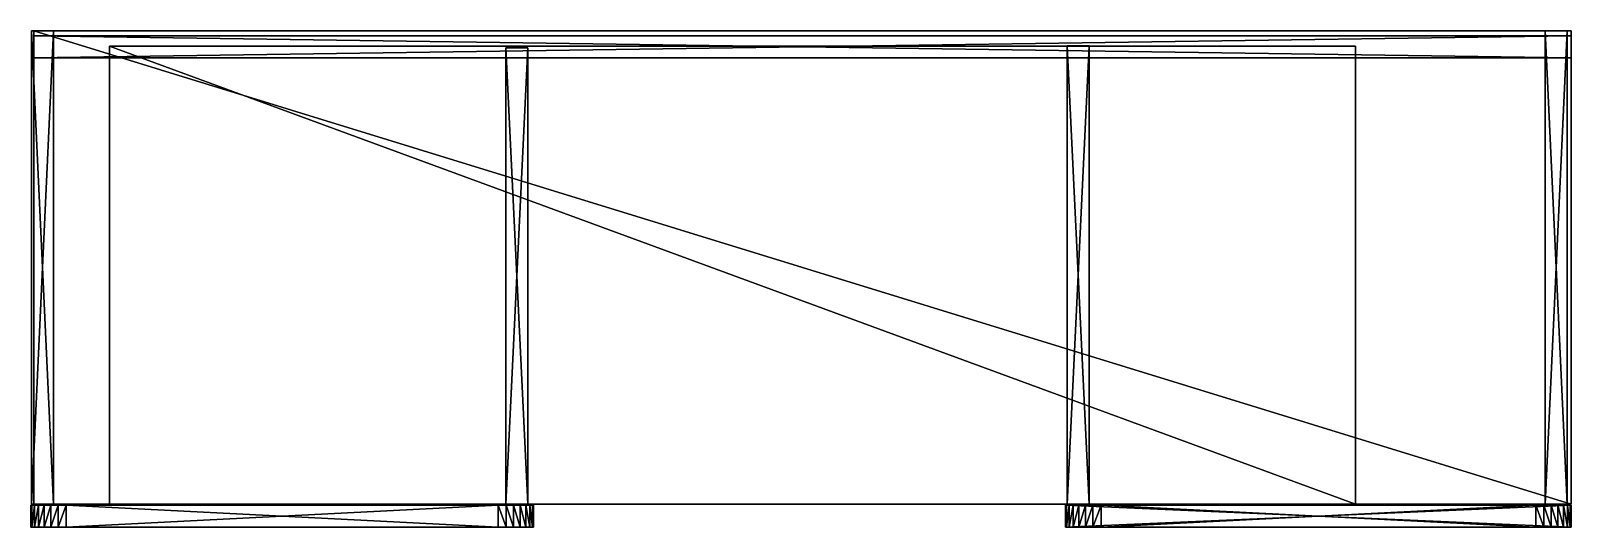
# Model space of a CAD drawing. Header units: centimetres. Extents: x -699 to 699, y -225 to 225.
import ezdxf

# ---------------------------------------------------------------- set-up
doc = ezdxf.new("R2010")
doc.units = ezdxf.units.CM
for name, color, linetype, true_color in [('back', 7, 'Continuous', 0x1c1cb1), ('beige', 7, 'Continuous', 0x1c1cb1), ('grey', 7, 'Continuous', 0x1c1cb1)]:
    doc.layers.add(name, color=color, linetype=linetype, true_color=true_color)

msp = doc.modelspace()

# ---------------------------------------------------------------- meshes
at = {"layer": 'back', "color": 116, "true_color": 0x06873a}
mesh = msp.add_polyface(dxfattribs=at)
corners = [(699.2, 200.8, 139.2), (-696.7, 200.8, 139.2), (699.2, 200.8, -181.1), (-696.7, 200.8, -181.1)]
mesh.append_faces([[corners[k] for k in face] for face in [(0, 1, 3), (3, 2, 0)]], dxfattribs={"vtx2": -1, "color": 116})
at = {"layer": 'beige', "color": 116, "true_color": 0x06873a}
mesh = msp.add_polyface(dxfattribs=at)
corners = [(-692.2, -225.2, 174), (-687.2, -225.2, 179), (-687.2, -205.2, 179), (-692.2, -205.2, 174), (-696, -225.2, 168), (-696, -205.2, 168), (-698.5, -225.2, 161.2), (-698.5, -205.2, 161.2), (-699.3, -225.2, 153.8), (-699.3, -205.2, 153.8), (-699.3, -205.2, -148.5), (-699.3, -225.2, -148.5), (-687.2, -205.2, -173.6), (-692.2, -205.2, -168.7), (-696, -205.2, -162.7), (-698.5, -205.2, -155.9), (-681.2, -205.2, 182.8), (-698.5, -225.2, -155.9), (-696, -225.2, -162.7), (-692.2, -225.2, -168.7), (-687.2, -225.2, -173.6), (-681.2, -225.2, 182.8)]
mesh.append_faces([[corners[k] for k in face] for face in [(12, 14, 10), (16, 10, 7), (3, 16, 7), (11, 18, 20), (11, 21, 0), (6, 11, 0)]], dxfattribs={"vtx0": -1, "vtx1": -1, "vtx2": -1, "color": 116})
mesh.append_faces([[corners[k] for k in face] for face in [(5, 3, 7), (4, 6, 0)]], dxfattribs={"vtx1": -1, "color": 116})
mesh.append_faces([[corners[k] for k in face] for face in [(0, 1, 2), (2, 3, 0), (4, 0, 3), (3, 5, 4), (6, 4, 5), (5, 7, 6), (8, 6, 7), (7, 9, 8), (10, 11, 8), (8, 9, 10), (12, 13, 14), (14, 15, 10), (10, 9, 7), (6, 8, 11), (11, 17, 18), (18, 19, 20), (19, 13, 12), (12, 20, 19), (18, 14, 13), (13, 19, 18), (17, 15, 14), (14, 18, 17), (11, 10, 15), (15, 17, 11)]], dxfattribs={"vtx2": -1, "color": 116})
mesh = msp.add_polyface(dxfattribs=at)
corners = [(-674.5, -225.2, 185.2), (-667.1, -225.2, 186.1), (-667.1, -205.2, 186.1), (-674.5, -205.2, 185.2), (-681.2, -225.2, 182.8), (-681.2, -205.2, 182.8), (-687.2, -225.2, 179), (-687.2, -205.2, 179), (-692.2, -205.2, 174), (-275.1, -205.2, 186.1), (-275.1, -205.2, -180.7), (-667.1, -205.2, -180.7), (-674.5, -205.2, -179.9), (-681.2, -205.2, -177.5), (-687.2, -205.2, -173.6), (-699.3, -205.2, -148.5), (-687.2, -225.2, -173.6), (-681.2, -225.2, -177.5), (-674.5, -225.2, -179.9), (-667.1, -225.2, -180.7), (-275.1, -225.2, -180.7), (-699.3, -225.2, -148.5), (-275.1, -225.2, 186.1), (-692.2, -225.2, 174)]
mesh.append_faces([[corners[k] for k in face] for face in [(5, 2, 10), (10, 12, 14), (10, 14, 15), (5, 10, 15), (16, 18, 20), (21, 16, 20), (20, 1, 4), (21, 20, 4)]], dxfattribs={"vtx0": -1, "vtx1": -1, "vtx2": -1, "color": 116})
mesh.append_faces([[corners[k] for k in face] for face in [(20, 22, 1)]], dxfattribs={"vtx0": -1, "vtx2": -1, "color": 116})
mesh.append_faces([[corners[k] for k in face] for face in [(2, 9, 10)]], dxfattribs={"vtx1": -1, "vtx2": -1, "color": 116})
mesh.append_faces([[corners[k] for k in face] for face in [(0, 1, 2), (2, 3, 0), (4, 0, 3), (3, 5, 4), (6, 4, 5), (5, 7, 6), (8, 7, 5), (5, 3, 2), (10, 11, 12), (12, 13, 14), (16, 17, 18), (18, 19, 20), (1, 0, 4), (4, 6, 23), (18, 12, 11), (11, 19, 18), (17, 13, 12), (12, 18, 17), (16, 14, 13), (13, 17, 16), (2, 1, 22), (10, 20, 19), (19, 11, 10)]], dxfattribs={"vtx2": -1, "color": 116})
mesh = msp.add_polyface(dxfattribs=at)
corners = [(-267.7, -225.2, 185.2), (-267.7, -205.2, 185.2), (-275.1, -205.2, 186.1), (-275.1, -225.2, 186.1), (-260.9, -225.2, 182.8), (-260.9, -205.2, 182.8), (-254.9, -225.2, 179), (-254.9, -205.2, 179), (-249.9, -225.2, 174), (-249.9, -205.2, 174), (-267.7, -225.2, -179.9), (-275.1, -225.2, -180.7), (-275.1, -205.2, -180.7), (-267.7, -205.2, -179.9), (-260.9, -225.2, -177.5), (-260.9, -205.2, -177.5), (-254.9, -225.2, -173.6), (-254.9, -205.2, -173.6), (-249.9, -225.2, -168.7), (-249.9, -205.2, -168.7), (-243.7, -205.2, 161.2), (-242.8, -205.2, -148.5), (-242.8, -225.2, -148.5), (-667.1, -205.2, 186.1)]
mesh.append_faces([[corners[k] for k in face] for face in [(5, 9, 20), (21, 17, 12), (5, 21, 12), (2, 5, 12), (11, 16, 22), (11, 22, 4), (11, 4, 3)]], dxfattribs={"vtx0": -1, "vtx1": -1, "vtx2": -1, "color": 116})
mesh.append_faces([[corners[k] for k in face] for face in [(17, 13, 12)]], dxfattribs={"vtx0": -1, "vtx2": -1, "color": 116})
mesh.append_faces([[corners[k] for k in face] for face in [(11, 10, 16)]], dxfattribs={"vtx1": -1, "vtx2": -1, "color": 116})
mesh.append_faces([[corners[k] for k in face] for face in [(0, 1, 2), (2, 3, 0), (4, 5, 1), (1, 0, 4), (6, 7, 5), (5, 4, 6), (8, 9, 7), (7, 6, 8), (10, 11, 12), (12, 13, 10), (14, 10, 13), (13, 15, 14), (16, 14, 15), (15, 17, 16), (18, 16, 17), (17, 19, 18), (2, 1, 5), (5, 7, 9), (17, 15, 13), (10, 14, 16), (8, 6, 4), (4, 0, 3), (3, 2, 23)]], dxfattribs={"vtx2": -1, "color": 116})
mesh = msp.add_polyface(dxfattribs=at)
corners = [(240.1, -225.2, 153.8), (240.1, -205.2, 153.8), (240.1, -205.2, 1.5), (240.1, -225.2, 1.5), (240.1, -225.2, -148.5), (240.1, -205.2, -148.5), (241, -205.2, -155.9), (240.1, -225.2, -2.7), (240.1, -205.2, -2.7), (241, -225.2, -155.9), (-246.1, -225.2, 168), (-246.1, -205.2, 168), (-249.9, -205.2, 174), (-249.9, -225.2, 174), (-243.7, -225.2, 161.2), (-243.7, -205.2, 161.2), (-242.8, -225.2, 153.8), (-242.8, -205.2, 153.8), (-242.8, -205.2, -148.5), (-242.8, -225.2, -148.5), (-246.1, -225.2, -162.7), (-249.9, -225.2, -168.7), (-249.9, -205.2, -168.7), (-246.1, -205.2, -162.7), (-243.7, -225.2, -155.9), (-243.7, -205.2, -155.9), (-260.9, -205.2, 182.8), (-254.9, -205.2, -173.6), (-254.9, -225.2, -173.6), (-260.9, -225.2, 182.8)]
mesh.append_faces([[corners[k] for k in face] for face in [(26, 15, 18), (18, 23, 27), (28, 20, 19), (19, 14, 13), (19, 13, 29)]], dxfattribs={"vtx0": -1, "vtx1": -1, "vtx2": -1, "color": 116})
mesh.append_faces([[corners[k] for k in face] for face in [(0, 1, 2), (2, 3, 0), (4, 5, 6), (4, 7, 8), (8, 5, 4), (7, 4, 9), (10, 11, 12), (12, 13, 10), (14, 15, 11), (11, 10, 14), (16, 17, 15), (15, 14, 16), (18, 17, 16), (16, 19, 18), (20, 21, 22), (22, 23, 20), (24, 20, 23), (23, 25, 24), (19, 24, 25), (25, 18, 19), (12, 11, 15), (15, 17, 18), (18, 25, 23), (23, 22, 27), (28, 21, 20), (20, 24, 19), (19, 16, 14), (14, 10, 13)]], dxfattribs={"vtx2": -1, "color": 116})
mesh = msp.add_polyface(dxfattribs=at)
corners = [(247.2, -225.2, 174), (252.2, -225.2, 179), (252.2, -205.2, 179), (247.2, -205.2, 174), (243.4, -225.2, 168), (243.4, -205.2, 168), (241, -225.2, 161.2), (241, -205.2, 161.2), (240.1, -225.2, 153.8), (240.1, -205.2, 153.8), (258.2, -205.2, 182.8), (240.1, -205.2, 1.5), (240.1, -225.2, 1.5), (258.2, -225.2, 182.8), (252.2, -225.2, -173.6), (252.2, -205.2, -173.6), (258.2, -205.2, -177.5), (247.2, -225.2, -168.7), (247.2, -205.2, -168.7), (243.4, -225.2, -162.7), (243.4, -205.2, -162.7), (241, -225.2, -155.9), (241, -205.2, -155.9), (240.1, -225.2, -148.5), (265, -205.2, -179.9), (240.1, -205.2, -148.5), (258.2, -225.2, -177.5)]
mesh.append_faces([[corners[k] for k in face] for face in [(3, 10, 11), (3, 11, 7), (6, 12, 13), (6, 13, 0), (24, 15, 20), (21, 17, 26)]], dxfattribs={"vtx0": -1, "vtx1": -1, "vtx2": -1, "color": 116})
mesh.append_faces([[corners[k] for k in face] for face in [(5, 3, 7), (4, 6, 0)]], dxfattribs={"vtx1": -1, "color": 116})
mesh.append_faces([[corners[k] for k in face] for face in [(0, 1, 2), (2, 3, 0), (4, 0, 3), (3, 5, 4), (6, 4, 5), (5, 7, 6), (8, 6, 7), (7, 9, 8), (3, 2, 10), (11, 9, 7), (6, 8, 12), (13, 1, 0), (14, 15, 16), (17, 18, 15), (15, 14, 17), (19, 20, 18), (18, 17, 19), (21, 22, 20), (20, 19, 21), (22, 21, 23), (15, 18, 20), (20, 22, 25), (21, 19, 17), (17, 14, 26)]], dxfattribs={"vtx2": -1, "color": 116})
mesh = msp.add_polyface(dxfattribs=at)
corners = [(265, -225.2, 185.2), (272.4, -225.2, 186.1), (272.4, -205.2, 186.1), (265, -205.2, 185.2), (258.2, -225.2, 182.8), (258.2, -205.2, 182.8), (252.2, -225.2, 179), (252.2, -205.2, 179), (674.5, -205.2, 185.2), (696, -205.2, 168), (240.1, -205.2, 1.5), (674.5, -225.2, 185.2), (240.1, -225.2, 1.5), (696, -225.2, 168), (265, -225.2, -179.9), (265, -205.2, -179.9), (272.4, -205.2, -180.7), (272.4, -225.2, -180.7), (258.2, -225.2, -177.5), (258.2, -205.2, -177.5), (252.2, -225.2, -173.6), (667.1, -225.2, 186.1), (667.1, -205.2, 186.1), (667.1, -205.2, -180.7), (667.1, -225.2, -180.7), (252.2, -205.2, -173.6), (698.5, -205.2, -155.9), (243.4, -205.2, -162.7), (699.3, -205.2, -2.7), (240.1, -205.2, -148.5), (240.1, -205.2, -2.7), (674.5, -225.2, -179.9), (241, -225.2, -155.9), (696, -225.2, -162.7), (240.1, -225.2, -2.7), (699.3, -225.2, 1.5)]
mesh.append_faces([[corners[k] for k in face] for face in [(5, 2, 8), (5, 9, 10), (11, 1, 4), (12, 13, 4), (26, 15, 27), (28, 27, 29), (18, 17, 31), (32, 18, 31), (32, 31, 33), (34, 32, 33)]], dxfattribs={"vtx0": -1, "vtx1": -1, "vtx2": -1, "color": 116})
mesh.append_faces([[corners[k] for k in face] for face in [(30, 28, 29)]], dxfattribs={"vtx1": -1, "color": 116})
mesh.append_faces([[corners[k] for k in face] for face in [(0, 1, 2), (2, 3, 0), (4, 0, 3), (3, 5, 4), (6, 4, 5), (5, 7, 6), (5, 3, 2), (1, 0, 4), (14, 15, 16), (16, 17, 14), (18, 19, 15), (15, 14, 18), (19, 18, 20), (21, 22, 2), (2, 1, 21), (23, 24, 17), (17, 16, 23), (23, 16, 15), (15, 19, 25), (18, 14, 17), (35, 12, 10), (28, 30, 34)]], dxfattribs={"vtx2": -1, "color": 116})
mesh = msp.add_polyface(dxfattribs=at)
corners = [(674.5, -225.2, 185.2), (674.5, -205.2, 185.2), (667.1, -205.2, 186.1), (667.1, -225.2, 186.1), (681.2, -225.2, 182.8), (681.2, -205.2, 182.8), (687.2, -225.2, 179), (687.2, -205.2, 179), (674.5, -225.2, -179.9), (667.1, -225.2, -180.7), (667.1, -205.2, -180.7), (674.5, -205.2, -179.9), (681.2, -225.2, -177.5), (681.2, -205.2, -177.5), (687.2, -225.2, -173.6), (687.2, -205.2, -173.6), (272.4, -205.2, 186.1), (258.2, -205.2, 182.8), (696, -205.2, 168), (699.3, -205.2, 153.8), (699.3, -205.2, 1.5), (240.1, -205.2, 1.5), (240.1, -225.2, 1.5), (699.3, -225.2, 1.5), (699.3, -225.2, 153.8), (696, -225.2, 168), (272.4, -225.2, 186.1), (258.2, -225.2, 182.8), (265, -205.2, -179.9), (698.5, -205.2, -155.9), (699.3, -205.2, -2.7), (243.4, -205.2, -162.7), (272.4, -225.2, -180.7), (240.1, -225.2, -2.7), (696, -225.2, -162.7), (699.3, -225.2, -148.5), (699.3, -225.2, -2.7)]
mesh.append_faces([[corners[k] for k in face] for face in [(17, 1, 18), (18, 19, 21), (22, 24, 25), (25, 0, 27), (13, 10, 28), (29, 13, 28), (30, 29, 31), (33, 34, 35)]], dxfattribs={"vtx0": -1, "vtx1": -1, "vtx2": -1, "color": 116})
mesh.append_faces([[corners[k] for k in face] for face in [(36, 33, 35)]], dxfattribs={"vtx1": -1, "color": 116})
mesh.append_faces([[corners[k] for k in face] for face in [(0, 1, 2), (2, 3, 0), (4, 5, 1), (1, 0, 4), (6, 7, 5), (5, 4, 6), (8, 9, 10), (10, 11, 8), (12, 8, 11), (11, 13, 12), (14, 12, 13), (13, 15, 14), (16, 2, 1), (1, 5, 7), (19, 20, 21), (22, 23, 24), (6, 4, 0), (0, 3, 26), (13, 11, 10), (32, 9, 8), (8, 12, 14), (21, 20, 23), (33, 36, 30)]], dxfattribs={"vtx2": -1, "color": 116})
mesh = msp.add_polyface(dxfattribs=at)
corners = [(692.2, -225.2, 174), (692.2, -205.2, 174), (687.2, -205.2, 179), (687.2, -225.2, 179), (696, -225.2, 168), (696, -205.2, 168), (698.5, -225.2, 161.2), (698.5, -205.2, 161.2), (699.3, -225.2, 153.8), (699.3, -205.2, 153.8), (699.3, -205.2, 1.5), (699.3, -225.2, 1.5), (692.2, -225.2, -168.7), (687.2, -225.2, -173.6), (687.2, -205.2, -173.6), (692.2, -205.2, -168.7), (696, -225.2, -162.7), (696, -205.2, -162.7), (698.5, -225.2, -155.9), (698.5, -205.2, -155.9), (699.3, -225.2, -148.5), (699.3, -205.2, -148.5), (674.5, -205.2, 185.2), (674.5, -225.2, 185.2), (699.3, -205.2, -2.7), (699.3, -225.2, -2.7), (681.2, -205.2, -177.5), (674.5, -225.2, -179.9)]
mesh.append_faces([[corners[k] for k in face] for face in [(22, 2, 5), (4, 3, 23), (19, 15, 26), (27, 13, 16)]], dxfattribs={"vtx0": -1, "vtx1": -1, "vtx2": -1, "color": 116})
mesh.append_faces([[corners[k] for k in face] for face in [(0, 1, 2), (2, 3, 0), (4, 5, 1), (1, 0, 4), (6, 7, 5), (5, 4, 6), (8, 9, 7), (7, 6, 8), (10, 9, 8), (8, 11, 10), (12, 13, 14), (14, 15, 12), (16, 12, 15), (15, 17, 16), (18, 16, 17), (17, 19, 18), (20, 18, 19), (19, 21, 20), (2, 1, 5), (5, 7, 9), (8, 6, 4), (4, 0, 3), (21, 24, 25), (25, 20, 21), (24, 21, 19), (19, 17, 15), (15, 14, 26), (13, 12, 16), (16, 18, 20)]], dxfattribs={"vtx2": -1, "color": 116})
at = {"layer": 'grey', "color": 116, "true_color": 0x06873a}
mesh = msp.add_polyface(dxfattribs=at)
corners = [(699.2, 220.8, 139.2), (-696.7, 220.8, 139.2), (699.2, 220.8, -181.1), (-696.7, 220.8, -181.1), (241.6, -204.4, -165.4), (241.6, -204.4, 128), (241.6, 211.5, -165.4), (241.6, 211.5, 128), (261.6, -204.4, -165.4), (261.6, -204.4, 128), (261.6, 211.5, -165.4), (261.6, 211.5, 128), (-267.9, -204.4, -165.4), (-267.9, -204.4, 128), (-267.9, 209.8, -165.4), (-267.9, 209.8, 128), (-247.9, -204.4, -165.4), (-247.9, -204.4, 128), (-247.9, 209.8, -165.4), (-247.9, 209.8, 128), (-698.7, -204.4, -165.4), (-698.7, -204.4, 128), (-698.7, 225.2, -165.4), (-698.7, 225.2, 128), (-678.7, -204.4, -165.4), (-678.7, -204.4, 128), (-678.7, 225.2, -165.4), (-678.7, 225.2, 128), (675.8, -204.4, -165.4), (675.8, -204.4, 128), (675.8, 225.2, -165.4), (675.8, 225.2, 128), (695.8, -204.4, -165.4), (695.8, -204.4, 128), (695.8, 225.2, -165.4), (695.8, 225.2, 128), (699.2, -204.4, 127.6), (-696.7, -204.4, 127.6), (699.2, 225.2, 127.6), (-696.7, 225.2, 127.6), (699.2, -204.4, 147.6), (-696.7, -204.4, 147.6), (699.2, 225.2, 147.6), (-696.7, 225.2, 147.6), (503.6, -204.4, -12.5), (-627.8, -204.4, -12.5), (503.6, 211.4, -12.5), (-627.8, 211.4, -12.5), (503.6, -204.4, 7.5), (-627.8, -204.4, 7.5), (503.6, 211.4, 7.5), (-627.8, 211.4, 7.5), (699.2, -204.4, -186.1), (-696.7, -204.4, -186.1), (699.2, 225.2, -186.1), (-696.7, 225.2, -186.1), (699.2, -204.4, -166.1), (-696.7, -204.4, -166.1), (699.2, 225.2, -166.1), (-696.7, 225.2, -166.1), (699.2, 200.8, 139.2), (-696.7, 200.8, 139.2), (699.2, 200.8, -181.1), (-696.7, 200.8, -181.1)]
mesh.append_faces([[corners[k] for k in face] for face in [(0, 2, 3), (3, 1, 0), (60, 0, 1), (1, 61, 60), (61, 1, 3), (3, 63, 61), (63, 3, 2), (2, 62, 63), (62, 2, 0), (0, 60, 62), (4, 5, 7), (7, 6, 4), (8, 10, 11), (11, 9, 8), (4, 8, 9), (9, 5, 4), (5, 9, 11), (11, 7, 5), (7, 11, 10), (10, 6, 7), (6, 10, 8), (8, 4, 6), (12, 13, 15), (15, 14, 12), (16, 18, 19), (19, 17, 16), (12, 16, 17), (17, 13, 12), (13, 17, 19), (19, 15, 13), (15, 19, 18), (18, 14, 15), (14, 18, 16), (16, 12, 14), (20, 21, 23), (23, 22, 20), (24, 26, 27), (27, 25, 24), (20, 24, 25), (25, 21, 20), (21, 25, 27), (27, 23, 21), (23, 27, 26), (26, 22, 23), (22, 26, 24), (24, 20, 22), (28, 29, 31), (31, 30, 28), (32, 34, 35), (35, 33, 32), (28, 32, 33), (33, 29, 28), (29, 33, 35), (35, 31, 29), (31, 35, 34), (34, 30, 31), (30, 34, 32), (32, 28, 30), (36, 37, 39), (39, 38, 36), (40, 42, 43), (43, 41, 40), (36, 40, 41), (41, 37, 36), (37, 41, 43), (43, 39, 37), (39, 43, 42), (42, 38, 39), (38, 42, 40), (40, 36, 38), (44, 45, 47), (47, 46, 44), (48, 50, 51), (51, 49, 48), (44, 48, 49), (49, 45, 44), (45, 49, 51), (51, 47, 45), (47, 51, 50), (50, 46, 47), (46, 50, 48), (48, 44, 46), (52, 53, 55), (55, 54, 52), (56, 58, 59), (59, 57, 56), (52, 56, 57), (57, 53, 52), (53, 57, 59), (59, 55, 53), (55, 59, 58), (58, 54, 55), (54, 58, 56), (56, 52, 54)]], dxfattribs={"vtx2": -1, "color": 116})

doc.saveas('drawing.dxf')
